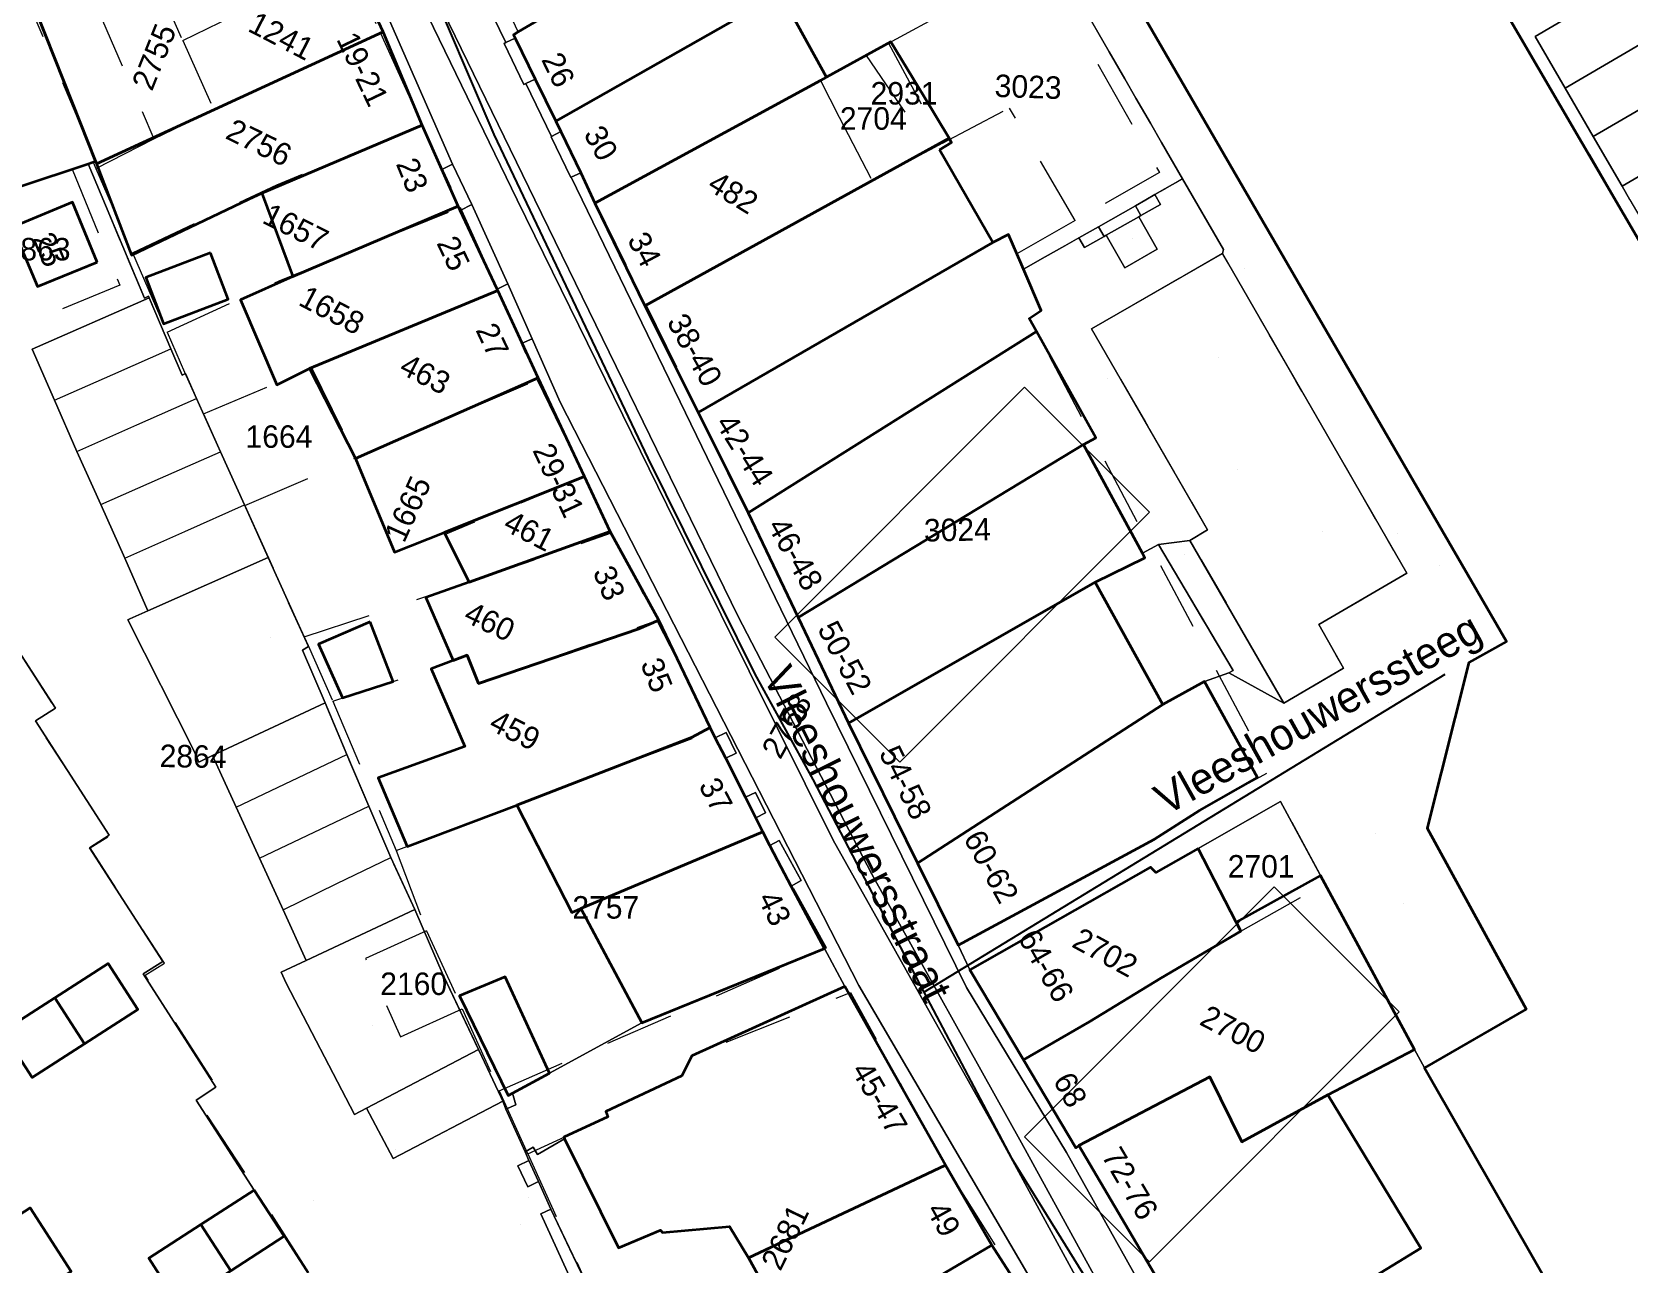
# Model space of a CAD drawing. Header units: metres. Extents: x 0 to 105485, y 0 to 425721.
# Drawn here: x 105112.8 to 105176.7, y 425357.4 to 425406.7 of the extents above; entities that cross this region are included whole.
import ezdxf
from ezdxf.enums import TextEntityAlignment as Align

# ---------------------------------------------------------------- set-up
doc = ezdxf.new("R2010")
doc.units = ezdxf.units.M
doc.header["$MEASUREMENT"] = 0
doc.linetypes.add('IE-TERREINAFSCHEIDING_KUNSTMATIG-SO', pattern=[11, 4, -1, 4, -2])
doc.linetypes.add('KG-PERCEEL-SO', pattern=[19, 5.5, -4, 5.5, -4])
for name, color, linetype, lineweight in [('B-XX-GR-BEPLANTING_CULTUUR_BODEMBEDEKKER-G', 90, 'Continuous', 18), ('B-XX-GR-BOOM-G', 90, 'Continuous', 13), ('B-XX-GR-STRUIK-G', 90, 'Continuous', 13), ('B-XX-IE-MEUBILAIR-G', 7, 'Continuous', 18), ('B-XX-IE-MEUBILAIR_WEGMEUBILAIR_AFVALBAK-G', 7, 'Continuous', 18), ('B-XX-IE-TERREINAFSCHEIDING_KUNSTMATIG_MUUR-G', 90, 'IE-TERREINAFSCHEIDING_KUNSTMATIG-SO', 18), ('B-XX-KG-GRENS_PERCEEL-G', 150, 'KG-PERCEEL-SO', 18), ('B-XX-KG-GRENS_PERCEEL-T', 150, 'KG-PERCEEL-SO', 18), ('B-XX-OG-BEBOUWING-G', 7, 'Continuous', 35), ('B-XX-OG-BEBOUWING_HUISNUMMER-T', 7, 'Continuous', 18), ('B-XX-OG-BEBOUWING_STRAATNAAM-T', 7, 'Continuous', 18), ('B-XX-OG-GRENS-G', 7, 'Continuous', 18), ('B-XX-OG-TERREIN_ERF-G', 7, 'Continuous', 18), ('B-XX-VH-ONVERHARD_ZAND-G', 210, 'Continuous', 18), ('B-XX-VH-OPENVERHARDING-G', 90, 'Continuous', 18), ('B-XX-VW-MARKERING-G', 7, 'Continuous', 18)]:
    doc.layers.add(name, color=color, linetype=linetype, lineweight=lineweight)
doc.layers.add('GIS-WEGVAKKEN', color=2, linetype='Continuous')

msp = doc.modelspace()

# ---------------------------------------------------------------- linework, layer by layer
at = {"layer": 'B-XX-GR-BEPLANTING_CULTUUR_BODEMBEDEKKER-G', "ltscale": 0.5}
for points in [[(105160.43, 425397.853), (105155.186, 425394.839), (105159.83, 425386.796), (105159.123, 425386.362), (105162.882, 425379.861), (105165.268, 425381.26), (105164.287, 425383.001), (105167.807, 425385.061)], [(105122.214, 425385.687), (105117.389, 425383.55), (105116.675, 425383.234), (105116.591, 425383.197), (105119.242, 425377.934), (105119.441, 425377.5), (105119.986, 425377.755), (105124.489, 425379.866), (105123.591, 425381.982), (105123.825, 425382.117)], [(105128.088, 425371.6), (105123.737, 425369.554), (105122.733, 425369.082), (105122.926, 425368.648), (105125.663, 425363.395), (105126.151, 425363.651), (105130.63, 425365.997), (105129.215, 425368.971)]]:
    msp.add_lwpolyline(points, close=True, dxfattribs=at)
at = {"layer": 'B-XX-GR-BOOM-G', "color": 0, "true_color": 0x604a38}
for points in [[(105156.831, 425398.439, 3.044188093327208), (105156.831, 425398.439, 5.844188093327208)], [(105160.254, 425393.672, 0), (105160.254, 425393.672, 2.8)], [(105161.038, 425389.216, 0), (105161.038, 425389.216, 2.8)], [(105164.436, 425386.733, 0), (105164.436, 425386.733, 2.8)], [(105122.304, 425382.479, 4.434885337846025), (105122.304, 425382.479, 7.234885337846025)], [(105167.066, 425379.873, 3.044570549500031), (105167.066, 425379.873, 5.84457054950003)], [(105126.401, 425366.938, 4.035599946975708), (105126.401, 425366.938, 6.835599946975708)]]:
    msp.add_polyline3d(points, dxfattribs=at)
at = {"layer": 'B-XX-GR-STRUIK-G', "ltscale": 0.5}
for points in [[(105132.102, 425406.475), (105131.729, 425406.295), (105131.655, 425406.259), (105132.446, 425404.62), (105132.525, 425404.656), (105132.905, 425404.83)], [(105133.927, 425402.738), (105133.556, 425402.532), (105133.546, 425402.527), (105134.328, 425400.897), (105134.346, 425400.905), (105134.734, 425401.085)], [(105129.597, 425401.434), (105129.167, 425401.22), (105129.824, 425399.742), (105129.905, 425399.57), (105130.369, 425399.811)], [(105157.722, 425400.21), (105157.352, 425400), (105156.94, 425399.766), (105157.162, 425399.374), (105157.944, 425399.819)], [(105155.684, 425398.535), (105155.461, 425398.926), (105154.679, 425398.482), (105154.901, 425398.091)], [(105131.809, 425396.643), (105131.387, 425396.425), (105131.41, 425396.376), (105132.384, 425394.261), (105132.788, 425394.444)], [(105140.116, 425378.473), (105140.532, 425377.652), (105140.953, 425377.857), (105140.557, 425378.677)], [(105141.322, 425376.091), (105141.738, 425375.27), (105142.123, 425375.465), (105141.728, 425376.282)], [(105142.304, 425374.153), (105142.623, 425373.545), (105143.152, 425372.535), (105143.55, 425372.753), (105142.674, 425374.354)], [(105132.655, 425361.55), (105132.213, 425361.334), (105132.61, 425360.503), (105133.032, 425360.712)], [(105133.533, 425359.597), (105133.124, 425359.413), (105136.549, 425351.951), (105136.943, 425352.192), (105136.37, 425353.482), (105135.3, 425355.893)]]:
    msp.add_lwpolyline(points, close=True, dxfattribs=at)
at = {"layer": 'B-XX-IE-MEUBILAIR-G', "color": 0, "true_color": 0x604a38}
for points in [[(105133.713, 425397.019, 2.678129149553291), (105133.713, 425397.019, 4.178129149553291)], [(105161.291, 425397.273, 3.027425472381646), (105161.291, 425397.273, 4.527425472381646)], [(105155.801, 425392.857, 3.039183952690375), (105155.801, 425392.857, 4.539183952690374)], [(105167.419, 425386.666, 2.979466676712036), (105167.419, 425386.666, 4.479466676712036)], [(105116.475, 425385.656, 3.325897503304016), (105116.475, 425385.656, 4.825897503304017)], [(105158.906, 425385.815, 3.113800048828125), (105158.906, 425385.815, 4.613800048828125)], [(105169.095, 425385.385, 3.059849977493286), (105169.095, 425385.385, 4.559849977493286)], [(105139.457, 425385.13, 2.872905903091058), (105139.457, 425385.13, 4.372905903091058)], [(105167.175, 425379.933, 3.045212506973276), (105167.175, 425379.933, 4.545212506973276)], [(105144.306, 425376.101, 3.121221862203559), (105144.306, 425376.101, 4.621221862203559)], [(105147.059, 425375.27, 3.160333614455671), (105147.059, 425375.27, 4.660333614455671)], [(105166.544, 425374.65, 3.118078849315631), (105166.544, 425374.65, 4.618078849315632)], [(105121.837, 425373.708, 3.336513696165776), (105121.837, 425373.708, 4.836513696165776)], [(105145.614, 425373.144, 3.145142551618308), (105145.614, 425373.144, 4.645142551618308)], [(105167.661, 425371.818, 3.08896681320553), (105167.661, 425371.818, 4.588966813205531)], [(105151.421, 425362.645, 3.257750034332275), (105151.421, 425362.645, 4.757750034332275)], [(105127.297, 425361.982, 3.340921323474588), (105127.297, 425361.982, 4.840921323474587)], [(105124.026, 425359.934, 3.415581750848363), (105124.026, 425359.934, 4.915581750848363)], [(105132.619, 425360.053, 3.487602797991171), (105132.619, 425360.053, 4.987602797991171)], [(105132.3, 425358.969, 3.464613103925862), (105132.3, 425358.969, 6.464613103925862)]]:
    msp.add_polyline3d(points, dxfattribs=at)
at = {"layer": 'B-XX-IE-MEUBILAIR_WEGMEUBILAIR_AFVALBAK-G', "color": 0, "true_color": 0x604a38}
msp.add_polyline3d([(105155.977, 425359.451, 3.360212542213895), (105155.977, 425359.451, 4.860212542213896)], dxfattribs=at)
at = {"layer": 'B-XX-IE-TERREINAFSCHEIDING_KUNSTMATIG_MUUR-G', "ltscale": 0.5, "flags": 128}
for points in [[(105156.961, 425404.069), (105157.537, 425403.073)], [(105157.537, 425403.073), (105157.987, 425402.294)], [(105157.987, 425402.294), (105158.828, 425400.838), (105157.722, 425400.21)], [(105117.449, 425396.082), (105117.421, 425396.148), (105117.254, 425396.071), (105115.006, 425401.449)], [(105157.352, 425400), (105156.94, 425399.766)], [(105156.94, 425399.766), (105155.461, 425398.926)], [(105155.461, 425398.926), (105154.679, 425398.482)], [(105154.114, 425398.162), (105153.33, 425397.717)], [(105154.679, 425398.482), (105154.114, 425398.162)], [(105153.33, 425397.717), (105152.455, 425397.22)], [(105155.186, 425394.839), (105159.83, 425386.796), (105159.123, 425386.362), (105162.882, 425379.861), (105165.268, 425381.26), (105164.287, 425383.001), (105167.807, 425385.061), (105160.43, 425397.853), (105155.186, 425394.839)], [(105118.32, 425394.035), (105117.449, 425396.082)], [(105119.343, 425392.051), (105118.895, 425393.044), (105118.765, 425392.99), (105118.32, 425394.035)], [(105120.308, 425389.912), (105119.343, 425392.051)], [(105121.266, 425387.789), (105120.308, 425389.912)], [(105122.214, 425385.687), (105121.266, 425387.789)], [(105160.679, 425381.063), (105160.852, 425381.163), (105157.866, 425386.203), (105157.224, 425385.854)], [(105124.489, 425379.866), (105123.591, 425381.982), (105123.825, 425382.117), (105122.214, 425385.687)], [(105125.363, 425377.807), (105124.489, 425379.866)], [(105126.242, 425375.736), (105125.363, 425377.807)], [(105127.128, 425373.678), (105126.242, 425375.736)], [(105128.088, 425371.6), (105127.128, 425373.678)], [(105128.088, 425371.6), (105129.215, 425368.971), (105130.63, 425365.997)], [(105130.63, 425365.997), (105130.766, 425365.712)], [(105130.766, 425365.712), (105131.545, 425364.074)], [(105132, 425364.241), (105132.129, 425363.778), (105131.734, 425363.608)], [(105131.605, 425363.925), (105131.545, 425364.074)], [(105131.734, 425363.608), (105131.605, 425363.925)], [(105132.497, 425361.901), (105132.821, 425362.084), (105132.993, 425361.795)], [(105132.655, 425361.55), (105132.497, 425361.901)], [(105133.032, 425360.712), (105132.655, 425361.55)], [(105133.533, 425359.597), (105133.032, 425360.712)], [(105136.37, 425353.482), (105135.3, 425355.893), (105133.533, 425359.597)]]:
    msp.add_lwpolyline(points, dxfattribs=at)
at = {"layer": 'B-XX-IE-TERREINAFSCHEIDING_KUNSTMATIG_MUUR-G', "color": 0, "ltscale": 0.5, "true_color": 0x8c7868}
for points in [[(105156.961, 425404.069, 2.955919176666777), (105157.537, 425403.073, 3.003899931907654)], [(105157.537, 425403.073, 3.003899931907654), (105157.987, 425402.294, 2.987129100057106)], [(105157.987, 425402.294, 2.987129100057106), (105158.828, 425400.838, 3.017735681093092), (105157.722, 425400.21, 2.986201950182807)], [(105117.449, 425396.082, 3.377799987792969), (105117.421, 425396.148, 3.377799987792969), (105117.254, 425396.071, 3.377799987792969), (105116.13, 425398.76, 3.340369943571936), (105115.006, 425401.449, 3.491899967193604)], [(105157.352, 425400, 2.998412260532382), (105156.94, 425399.766, 2.983200073242188)], [(105156.94, 425399.766, 2.983200073242188), (105155.461, 425398.926, 3.028091289728096)], [(105155.461, 425398.926, 3.028091289728096), (105154.679, 425398.482, 2.990771748859832)], [(105154.114, 425398.162, 3.040428582789249), (105153.33, 425397.717, 3.061207706035602)], [(105154.679, 425398.482, 2.990771748859832), (105154.114, 425398.162, 3.040428582789249)], [(105153.33, 425397.717, 3.061207706035602), (105152.455, 425397.22, 2.997919329913492)], [(105155.186, 425394.839, 3.063213681122511), (105156.347, 425392.82825, 3.046006031298734), (105157.508, 425390.8175, 3.098318105418645), (105158.669, 425388.80675, 3.038010018524069), (105159.83, 425386.796, 2.98514968028967), (105159.123, 425386.362, 3.098000049591064), (105160.376, 425384.195, 3.127000093460083), (105161.629, 425382.028, 3.160199999809265), (105162.882, 425379.861, 3.18505934639103), (105165.268, 425381.26, 3.044294368299024), (105164.287, 425383.001, 0), (105166.047, 425384.031, 0), (105167.807, 425385.061, 2.991823220067669), (105166.3316, 425387.6194, 3.019450068473816), (105164.8562, 425390.1778, 3.0380666833025), (105163.3808, 425392.7362, 3.034850001335144), (105161.9054, 425395.2946, 3.022757801105874), (105160.43, 425397.853, 3.006348925248699), (105158.682, 425396.8483333333, 3.031560517242015), (105156.934, 425395.8436666667, 3.042038036099713), (105155.186, 425394.839, 3.063213681122511)], [(105118.32, 425394.035, 2.670287684774184), (105117.449, 425396.082, 3.377799987792969)], [(105119.343, 425392.051, 2.902766704559326), (105118.895, 425393.044, 3.041597744407727), (105118.765, 425392.99, 3.024973068314772), (105118.32, 425394.035, 2.670287684774184)], [(105120.308, 425389.912, 3.095164818178184), (105119.343, 425392.051, 2.902766704559326)], [(105121.266, 425387.789, 3.093699932098389), (105120.308, 425389.912, 3.095164818178184)], [(105122.214, 425385.687, 3.098155055291356), (105121.266, 425387.789, 3.093699932098389)], [(105160.679, 425381.063, 3.197081968613182), (105160.852, 425381.163, 3.192034992931381), (105159.359, 425383.683, 3.145999908447266), (105157.866, 425386.203, 3.031088072526358), (105157.224, 425385.854, 3.11710000038147)], [(105124.489, 425379.866, 3.804680132636577), (105123.591, 425381.982, 4.262249946594238), (105123.825, 425382.117, 4.483550071716309), (105123.0195, 425383.902, 3.662199974060059), (105122.214, 425385.687, 3.098155055291356)], [(105125.363, 425377.807, 3.209861978208651), (105124.489, 425379.866, 3.804680132636577)], [(105126.242, 425375.736, 3.205850005149841), (105125.363, 425377.807, 3.209861978208651)], [(105127.128, 425373.678, 3.401099920272827), (105126.242, 425375.736, 3.205850005149841)], [(105128.088, 425371.6, 3.555696492960103), (105127.128, 425373.678, 3.401099920272827)], [(105128.088, 425371.6, 3.555696492960103), (105129.215, 425368.971, 3.974915696402993), (105129.9225, 425367.484, 3.987399608754914), (105130.63, 425365.997, 3.590799927711487)], [(105130.63, 425365.997, 3.590799927711487), (105130.766, 425365.712, 3.590799927711487)], [(105130.766, 425365.712, 3.590799927711487), (105131.545, 425364.074, 3.54548310367468)], [(105132, 425364.241, 3.583769758065159), (105132.129, 425363.778, 3.583768604885066), (105131.734, 425363.608, 3.518049955368042)], [(105131.605, 425363.925, 3.518049955368042), (105131.545, 425364.074, 3.54548310367468)], [(105131.734, 425363.608, 3.518049955368042), (105131.605, 425363.925, 3.518049955368042)], [(105132.497, 425361.901, 3.538418290152762), (105132.821, 425362.084, 3.541365410528172), (105132.993, 425361.795, 3.518943849310124)], [(105132.655, 425361.55, 3.506189447283157), (105132.497, 425361.901, 3.538418290152762)], [(105133.032, 425360.712, 3.518033266067505), (105132.655, 425361.55, 3.506189447283157)], [(105133.533, 425359.597, 3.545199990272522), (105133.032, 425360.712, 3.518033266067505)], [(105136.37, 425353.482, 3.482036063156183), (105135.3, 425355.893, 3.561185815898577), (105134.4165, 425357.745, 3.682850003242493), (105133.533, 425359.597, 3.545199990272522)]]:
    msp.add_polyline3d(points, dxfattribs=at)
at = {"layer": 'B-XX-KG-GRENS_PERCEEL-G', "ltscale": 0.5, "flags": 128}
for points in [[(105168.512, 425365.256), (105172.582, 425367.608), (105168.626, 425374.849), (105170.285, 425381.486), (105171.795, 425382.328), (105152.733, 425415.188), (105152.935, 425415.837), (105163.08, 425421.44), (105163.795, 425421.225), (105184.622, 425385.504)], [(105134.119, 425341.09), (105128.716, 425349.448), (105121.735, 425360.367), (105119.38, 425363.974), (105120.171, 425364.476), (105117.281, 425368.964), (105118.058, 425369.445), (105115.078, 425374.059), (105115.871, 425374.557), (105112.855, 425379.186), (105113.654, 425379.711), (105110.716, 425384.251), (105111.502, 425384.78), (105108.519, 425389.292), (105109.291, 425389.819), (105106.36, 425394.44), (105107.117, 425394.923), (105105.219, 425397.886), (105105.998, 425398.34), (105102.411, 425404.678), (105099.732, 425409.297), (105098.643, 425410.964), (105092.778, 425420.047)], [(105126.59, 425417.858), (105129.585, 425411.823), (105129.762, 425411.943), (105132.218, 425406.723), (105132.04, 425406.602), (105135.324, 425399.878)], [(105118.788, 425406.384), (105125.359, 425409.557)], [(105125.359, 425409.557), (105126.707, 425406.673)], [(105147.054, 425406.267), (105153.087, 425409.553)], [(105153.087, 425409.553), (105157.908, 425401.09), (105154.532, 425399.171)], [(105112.114, 425409.07), (105115.307, 425401.55)], [(105117.607, 425409.014), (105118.788, 425406.384)], [(105115.264, 425407.892), (105117.635, 425402.445)], [(105118.788, 425406.384), (105120.033, 425403.6)], [(105120.033, 425403.6), (105126.707, 425406.673)], [(105126.707, 425406.673), (105128.38, 425402.99)], [(105144.322, 425404.779), (105146.162, 425405.781)], [(105146.162, 425405.781), (105147.054, 425406.267)], [(105146.162, 425405.781), (105148.721, 425402.001)], [(105147.054, 425406.267), (105149.216, 425402.263)], [(105135.324, 425399.878), (105144.322, 425404.779)], [(105144.322, 425404.779), (105145.078, 425403.312)], [(105117.635, 425402.445), (105120.033, 425403.6)], [(105145.078, 425403.312), (105146.389, 425400.769)], [(105149.216, 425402.263), (105151.892, 425403.677)], [(105154.532, 425399.171), (105151.892, 425403.677)], [(105116.779, 425397.884), (105122.554, 425400.599), (105128.38, 425402.99)], [(105128.38, 425402.99), (105129.893, 425399.703)], [(105115.311, 425401.255), (105117.635, 425402.445)], [(105148.721, 425402.001), (105146.389, 425400.769)], [(105149.216, 425402.263), (105148.721, 425402.001)], [(105109.633, 425399.635), (105114.36, 425401.23)], [(105114.36, 425401.23), (105116.272, 425396.583), (105111.665, 425394.691), (105109.633, 425399.635)], [(105114.36, 425401.23), (105115.198, 425401.513)], [(105115.198, 425401.513), (105115.307, 425401.55)], [(105115.198, 425401.513), (105115.311, 425401.255)], [(105115.311, 425401.255), (105116.779, 425397.884)], [(105146.389, 425400.769), (105137.344, 425395.779)], [(105118.167, 425394.701), (105122.656, 425396.761), (105129.893, 425399.703)], [(105129.893, 425399.703), (105131.406, 425396.385)], [(105135.324, 425399.878), (105137.344, 425395.779)], [(105154.532, 425399.171), (105152.188, 425397.839)], [(105116.779, 425397.884), (105118.167, 425394.701)], [(105152.188, 425397.839), (105153.17, 425395.567), (105152.684, 425395.246), (105162.326, 425377.123), (105159.502, 425375.563)], [(105123.965, 425393.262), (105131.406, 425396.385)], [(105131.406, 425396.385), (105132.981, 425392.799)], [(105137.344, 425395.779), (105141.36, 425387.633), (105145.539, 425378.873), (105149.838, 425370.171)], [(105118.167, 425394.701), (105118.864, 425393.101), (105119.616, 425391.437)], [(105119.616, 425391.437), (105123.965, 425393.262)], [(105123.965, 425393.262), (105125.719, 425389.678)], [(105125.719, 425389.678), (105132.981, 425392.799)], [(105132.981, 425392.799), (105134.868, 425388.92)], [(105119.616, 425391.437), (105121.274, 425387.767)], [(105121.274, 425387.767), (105125.719, 425389.678)], [(105134.868, 425388.92), (105129.294, 425386.609), (105130.259, 425384.696)], [(105134.868, 425388.92), (105135.747, 425387.114), (105135.963, 425386.67)], [(105121.274, 425387.767), (105123.651, 425382.505)], [(105130.259, 425384.696), (105135.963, 425386.67)], [(105135.963, 425386.67), (105137.576, 425383.538), (105137.769, 425383.164)], [(105123.651, 425382.505), (105130.259, 425384.696)], [(105128.74, 425381.226), (105130.174, 425381.779), (105130.64, 425380.643), (105137.769, 425383.164)], [(105137.769, 425383.164), (105138.831, 425381.106), (105139.996, 425378.756)], [(105123.651, 425382.505), (105123.807, 425382.159), (105124.797, 425379.94)], [(105124.797, 425379.94), (105128.74, 425381.226)], [(105124.797, 425379.94), (105124.911, 425379.684), (105127.34, 425373.952)], [(105131.462, 425364.341), (105144.567, 425370.069), (105142.048, 425374.617), (105139.996, 425378.756)], [(105132.174, 425375.777), (105139.996, 425378.756)], [(105127.34, 425373.952), (105132.174, 425375.777)], [(105159.444, 425374.04), (105162.75, 425375.921), (105164.526, 425372.63)], [(105157.705, 425374.418), (105159.502, 425375.563)], [(105149.838, 425370.171), (105157.705, 425374.418)], [(105127.34, 425373.952), (105128.557, 425370.748)], [(105150.305, 425369.185), (105157.546, 425373.288), (105157.753, 425373.078), (105159.444, 425374.04)], [(105159.444, 425374.04), (105161.156, 425370.725)], [(105161.156, 425370.725), (105164.526, 425372.63)], [(105164.526, 425372.63), (105168.109, 425365.989)], [(105128.557, 425370.748), (105126.106, 425369.639), (105127.507, 425366.5)], [(105128.557, 425370.748), (105129.976, 425367.62)], [(105152.459, 425365.577), (105161.156, 425370.725)], [(105149.838, 425370.171), (105150.305, 425369.185)], [(105150.305, 425369.185), (105152.459, 425365.577)], [(105132.609, 425361.814), (105135.814, 425363.3), (105135.726, 425363.509), (105138.776, 425364.941), (105139.17, 425365.741), (105145.534, 425368.274), (105149.371, 425361.244), (105153.694, 425354.392)], [(105127.507, 425366.5), (105129.976, 425367.62)], [(105129.976, 425367.62), (105131.462, 425364.341)], [(105152.459, 425365.577), (105154.558, 425362.061), (105154.678, 425362.149)], [(105168.109, 425365.989), (105164.64, 425364.174), (105161.199, 425362.299), (105159.913, 425364.901), (105154.678, 425362.149)], [(105168.109, 425365.989), (105168.512, 425365.256)], [(105168.512, 425365.256), (105174.705, 425354.438)], [(105131.462, 425364.341), (105132.609, 425361.814)], [(105132.609, 425361.814), (105135.213, 425356.071)], [(105154.678, 425362.149), (105160.543, 425352.183), (105160.274, 425352.067), (105163.087, 425346.951), (105164.049, 425345.168)]]:
    msp.add_lwpolyline(points, dxfattribs=at)
at = {"layer": 'B-XX-OG-BEBOUWING-G', "ltscale": 0.5}
msp.add_lwpolyline([(105200.177, 425353.169), (105195.89, 425359.787), (105194.924, 425361.611), (105190.206, 425370.079), (105190.052, 425370.355), (105183.027, 425366.272), (105181.766, 425368.397), (105187.209, 425371.177), (105186.007, 425373.302), (105190.155, 425375.483), (105190.404, 425375.614), (105184.622, 425385.504), (105184.143, 425386.324), (105163.745, 425421.245), (105163.36, 425421.402), (105163.095, 425421.51), (105153.035, 425415.689), (105152.733, 425415.188), (105171.795, 425382.328), (105170.285, 425381.486), (105168.626, 425374.849), (105172.582, 425367.608), (105168.512, 425365.256), (105174.705, 425354.438)], dxfattribs=at)
for points in [[(105115.296, 425401.546), (105114.375, 425403.864), (105112.931, 425407.496), (105109.901, 425414.57), (105104.188, 425412.161), (105109.481, 425399.609), (105115.006, 425401.449)], [(105115.296, 425401.546), (105115.336, 425401.445), (105126.81, 425406.72), (105124.15, 425412.43), (105114.117, 425408.017), (105112.931, 425407.496), (105114.375, 425403.864)], [(105144.077, 425409.029), (105141.829, 425412.165), (105142.127, 425412.328), (105142.044, 425412.479), (105132.218, 425406.723), (105132.04, 425406.602), (105132.102, 425406.475), (105132.905, 425404.83), (105133.728, 425403.146), (105142.723, 425408.259)], [(105142.723, 425408.259), (105133.728, 425403.146), (105133.927, 425402.738), (105134.734, 425401.085), (105135.297, 425399.863), (105144.322, 425404.779), (105144.568, 425404.913)], [(105128.38, 425402.99), (105126.81, 425406.72), (105115.336, 425401.445), (105116.745, 425397.789), (105121.44, 425400.03), (105121.955, 425400.265)], [(105144.568, 425404.913), (105144.322, 425404.779), (105135.297, 425399.863), (105137.3, 425395.755), (105149.474, 425402.473), (105148.464, 425404.145), (105147.15, 425406.32)], [(105129.167, 425401.22), (105128.38, 425402.99), (105121.955, 425400.265), (105123.2, 425396.929), (105129.824, 425399.742)], [(105149.089, 425402.007), (105149.577, 425402.302), (105149.474, 425402.473), (105137.3, 425395.755), (105139.431, 425391.492), (105151.232, 425398.292)], [(105115.36, 425397.5), (105114.382, 425399.909), (105111.98, 425398.91), (105112.97, 425396.53)], [(105131.387, 425396.425), (105129.905, 425399.57), (105129.824, 425399.742), (105123.2, 425396.929), (105121.109, 425395.997), (105122.561, 425392.6), (105123.86, 425393.25), (105131.41, 425396.376)], [(105152.974, 425394.727), (105152.684, 425395.246), (105153.17, 425395.567), (105152.455, 425397.22), (105152.372, 425397.412), (105151.851, 425398.618), (105151.232, 425398.292), (105139.431, 425391.492), (105140.301, 425389.749), (105140.631, 425389.087), (105141.435, 425387.476)], [(105119.907, 425397.88), (105117.313, 425396.897), (105118.015, 425395.043), (105120.61, 425396.026)], [(105132.384, 425394.261), (105131.41, 425396.376), (105123.86, 425393.25), (105125.71, 425389.65), (105133.02, 425392.88)], [(105154.859, 425390.202), (105155.351, 425390.47), (105152.974, 425394.727), (105141.435, 425387.476), (105143.435, 425383.283)], [(105133.02, 425392.88), (105125.71, 425389.65), (105127.276, 425385.895), (105129.253, 425386.683), (105134.879, 425388.925)], [(105155.332, 425384.698), (105157.32, 425385.678), (105157.224, 425385.854), (105154.859, 425390.202), (105143.435, 425383.283), (105145.453, 425379.053)], [(105130.259, 425384.696), (105135.91, 425386.73), (105134.879, 425388.925), (105129.253, 425386.683)], [(105137.86, 425383.18), (105135.91, 425386.73), (105130.259, 425384.696), (105128.52, 425384.085), (105129.614, 425381.563), (105130.174, 425381.779), (105130.64, 425380.643), (105137.06, 425382.83)], [(105158.034, 425379.805), (105155.332, 425384.698), (105145.453, 425379.053), (105148.214, 425373.457)], [(105126.292, 425383.117), (105124.232, 425382.223), (105125.187, 425380.067), (105127.218, 425380.729)], [(105137.86, 425383.18), (105137.06, 425382.83), (105130.64, 425380.643), (105130.174, 425381.779), (105129.614, 425381.563), (105128.74, 425381.226), (105130.081, 425378.118), (105126.617, 425376.869), (105127.783, 425374.119), (105132.174, 425375.777), (105139.16, 425378.48), (105139.91, 425378.88)], [(105148.214, 425373.457), (105149.838, 425370.171), (105157.705, 425374.418), (105159.502, 425375.563), (105161.831, 425376.885), (105159.711, 425380.718), (105158.034, 425379.805)], [(105140.116, 425378.473), (105139.91, 425378.88), (105139.16, 425378.48), (105132.174, 425375.777), (105134.368, 425371.483), (105134.737, 425371.639), (105142.021, 425374.712), (105141.738, 425375.27), (105141.322, 425376.091), (105140.532, 425377.652)], [(105144.489, 425370.036), (105143.152, 425372.535), (105142.623, 425373.545), (105142.304, 425374.153), (105142.021, 425374.712), (105134.737, 425371.639), (105137.178, 425367.059)], [(105159.452, 425374.044), (105157.753, 425373.078), (105157.546, 425373.288), (105150.305, 425369.185), (105152.459, 425365.577), (105155.11, 425367.117), (105157.953, 425368.848), (105161.156, 425370.725), (105160.969, 425371.09)], [(105154.678, 425362.149), (105159.913, 425364.901), (105161.199, 425362.299), (105164.64, 425364.174), (105168.109, 425365.989), (105164.346, 425372.962), (105160.969, 425371.09), (105161.156, 425370.725), (105157.953, 425368.848), (105155.11, 425367.117), (105152.459, 425365.577), (105154.558, 425362.061)], [(105113.674, 425368.067), (105114.86, 425366.226), (105116.987, 425367.599), (105115.799, 425369.439)], [(105132, 425364.241), (105133.474, 425365.043), (105131.696, 425368.904), (105129.873, 425368.146), (105131.828, 425364.148)], [(105113.674, 425368.067), (105111.573, 425366.71), (105112.76, 425364.87), (105114.86, 425366.226)], [(105149.34, 425361.37), (105145.3, 425368.52), (105139.17, 425365.741), (105138.776, 425364.941), (105135.726, 425363.509), (105135.814, 425363.3), (105134.05, 425362.482), (105134.081, 425362.419), (105136.243, 425358.057), (105137.917, 425358.756), (105138.005, 425358.666), (105140.687, 425358.91), (105141.448, 425357.66), (105148.113, 425360.793)], [(105164.64, 425364.174), (105161.199, 425362.299), (105159.913, 425364.901), (105154.678, 425362.149), (105160.543, 425352.183), (105165.871, 425355.351), (105165.373, 425356.219), (105168.366, 425358.038)], [(105151.194, 425358.164), (105149.34, 425361.37), (105148.113, 425360.793), (105141.448, 425357.66), (105143.617, 425353.702), (105144.547, 425354.25), (105146.97, 425355.676)], [(105121.657, 425360.366), (105119.521, 425358.987), (105120.712, 425357.137), (105122.85, 425358.518)], [(105115.103, 425354.792), (105113.818, 425356.784), (105114.322, 425357.109), (105112.677, 425359.658), (105102.035, 425352.79), (105102.113, 425352.669), (105102.499, 425352.073), (105104.48, 425349.01), (105103.14, 425348.148), (105103.629, 425347.389), (105104.967, 425348.252)], [(105119.521, 425358.987), (105117.429, 425357.636), (105118.621, 425355.787), (105120.712, 425357.137)], [(105148.633, 425351.918), (105153.626, 425354.358), (105151.194, 425358.164), (105146.97, 425355.676), (105144.547, 425354.25), (105146.43, 425350.888), (105146.912, 425351.077)]]:
    msp.add_lwpolyline(points, close=True, dxfattribs=at)
at = {"layer": 'B-XX-OG-GRENS-G'}
for points in [[(105152.5, 425392.5, 3.167476177215576), (105157.5, 425387.5, 3.057291984558105), (105147.5, 425377.5, 3.184704542160034), (105142.5, 425382.5, 3.038005590438843)], [(105162.5, 425372.5, 3.604891538619995), (105167.5, 425367.5, 3.153577327728271), (105157.5, 425357.5, 3.452865839004517), (105152.5, 425362.5, 3.292904376983643)]]:
    msp.add_polyline3d(points, close=True, dxfattribs=at)
at = {"layer": 'B-XX-OG-TERREIN_ERF-G', "ltscale": 0.5}
for points in [[(105142.723, 425408.259), (105144.568, 425404.913), (105147.15, 425406.32), (105148.464, 425404.145), (105149.474, 425402.473), (105149.577, 425402.302), (105149.089, 425402.007), (105151.232, 425398.292), (105151.851, 425398.618), (105152.372, 425397.412), (105152.455, 425397.22), (105153.33, 425397.717), (105154.114, 425398.162), (105154.679, 425398.482), (105155.461, 425398.926), (105156.94, 425399.766), (105157.352, 425400), (105157.722, 425400.21), (105158.828, 425400.838), (105157.987, 425402.294), (105157.537, 425403.073), (105156.961, 425404.069), (105156.511, 425404.848), (105155.886, 425405.931), (105155.436, 425406.71), (105154.835, 425407.749)], [(105118.621, 425355.787), (105117.429, 425357.636), (105119.521, 425358.987), (105121.657, 425360.366), (105119.33, 425363.97), (105120.12, 425364.48), (105117.2, 425369.02), (105117.99, 425369.52), (105115.06, 425374.06), (105115.85, 425374.57), (105112.9, 425379.15), (105113.69, 425379.66), (105110.72, 425384.25)], [(105143.617, 425353.702), (105141.448, 425357.66), (105140.687, 425358.91), (105138.005, 425358.666), (105137.917, 425358.756), (105136.243, 425358.057), (105134.081, 425362.419), (105132.993, 425361.795), (105132.821, 425362.084), (105132.497, 425361.901), (105132.655, 425361.55), (105133.032, 425360.712), (105133.533, 425359.597), (105135.3, 425355.893)], [(105112.677, 425359.658), (105114.322, 425357.109)], [(105127.515, 425351.293), (105122.85, 425358.518), (105120.712, 425357.137)]]:
    msp.add_lwpolyline(points, dxfattribs=at)
for points in [[(105129.614, 425381.563), (105128.52, 425384.085), (105130.259, 425384.696), (105129.253, 425386.683), (105127.276, 425385.895), (105125.71, 425389.65), (105123.86, 425393.25), (105122.561, 425392.6), (105121.109, 425395.997), (105123.2, 425396.929), (105121.955, 425400.265), (105121.44, 425400.03), (105116.745, 425397.789), (105115.336, 425401.445), (105115.296, 425401.546), (105115.006, 425401.449), (105117.254, 425396.071), (105117.421, 425396.148), (105117.449, 425396.082), (105118.32, 425394.035), (105118.765, 425392.99), (105118.895, 425393.044), (105119.343, 425392.051), (105120.308, 425389.912), (105121.266, 425387.789), (105122.214, 425385.687), (105123.825, 425382.117), (105123.591, 425381.982), (105124.489, 425379.866), (105125.363, 425377.807), (105126.242, 425375.736), (105127.128, 425373.678), (105128.088, 425371.6), (105129.215, 425368.971), (105130.63, 425365.997), (105130.766, 425365.712), (105131.545, 425364.074), (105131.605, 425363.925), (105131.734, 425363.608), (105132.129, 425363.778), (105132, 425364.241), (105131.828, 425364.148), (105129.873, 425368.146), (105131.696, 425368.904), (105133.474, 425365.043), (105137.178, 425367.059), (105134.737, 425371.639), (105134.368, 425371.483), (105132.174, 425375.777), (105127.783, 425374.119), (105126.617, 425376.869), (105130.081, 425378.118), (105128.74, 425381.226)], [(105118.015, 425395.043), (105117.313, 425396.897), (105119.907, 425397.88), (105120.61, 425396.026)], [(105157.866, 425386.203), (105157.224, 425385.854), (105157.32, 425385.678), (105155.332, 425384.698), (105158.034, 425379.805), (105159.711, 425380.718), (105160.679, 425381.063), (105160.852, 425381.163)], [(105126.292, 425383.117), (105127.218, 425380.729), (105125.187, 425380.067), (105124.232, 425382.223)], [(105162.75, 425375.921), (105159.452, 425374.044), (105160.969, 425371.09), (105164.346, 425372.962)], [(105115.799, 425369.439), (105116.987, 425367.599), (105114.86, 425366.226), (105112.76, 425364.87), (105111.573, 425366.71), (105113.674, 425368.067)], [(105174.705, 425354.438), (105168.512, 425365.256), (105168.109, 425365.989), (105164.64, 425364.174), (105168.366, 425358.038), (105165.373, 425356.219), (105165.871, 425355.351), (105166.35, 425355.644), (105170.338, 425348.851), (105170.444, 425348.911), (105173.091, 425350.404), (105172.915, 425350.674), (105175.787, 425352.285), (105174.432, 425354.328)]]:
    msp.add_lwpolyline(points, close=True, dxfattribs=at)
at = {"layer": 'B-XX-VH-ONVERHARD_ZAND-G', "ltscale": 0.5}
msp.add_lwpolyline([(105157.075, 425399.325), (105155.771, 425398.584), (105156.511, 425397.28), (105157.816, 425398.021)], close=True, dxfattribs=at)
at = {"layer": 'B-XX-VH-OPENVERHARDING-G', "ltscale": 0.5}
for points in [[(105166.451, 425339.948), (105154.173, 425361.877), (105150.168, 425368.477), (105144.562, 425379.859), (105140.229, 425388.786), (105134.346, 425400.905), (105134.328, 425400.897), (105133.546, 425402.527), (105133.556, 425402.532), (105132.525, 425404.656), (105132.446, 425404.62), (105131.655, 425406.259), (105131.729, 425406.295), (105129.007, 425411.903), (105124.648, 425420.622), (105117.159, 425435.745), (105115.939, 425434.817), (105132.887, 425400), (105141.019, 425383.355), (105146.389, 425373.01), (105152.373, 425362.261), (105163.02, 425342.865)], [(105163.745, 425421.245), (105184.143, 425386.324)], [(105154.835, 425407.749), (105155.436, 425406.71), (105155.886, 425405.931), (105156.511, 425404.848), (105156.961, 425404.069), (105157.537, 425403.073), (105157.987, 425402.294), (105158.828, 425400.838), (105160.463, 425398.008), (105160.43, 425397.853), (105167.807, 425385.061), (105164.287, 425383.001), (105165.268, 425381.26), (105162.882, 425379.861), (105160.679, 425381.063), (105159.711, 425380.718), (105161.831, 425376.885), (105159.502, 425375.563), (105157.705, 425374.418), (105149.838, 425370.171), (105150.305, 425369.185), (105157.546, 425373.288), (105157.753, 425373.078), (105159.452, 425374.044), (105162.75, 425375.921), (105164.346, 425372.962), (105168.109, 425365.989), (105168.512, 425365.256), (105172.582, 425367.608), (105168.626, 425374.849), (105170.285, 425381.486), (105171.795, 425382.328), (105152.733, 425415.188)], [(105176.741, 425400), (105176.432, 425400.543), (105175.274, 425402.53), (105174.141, 425404.474), (105172.94, 425406.534), (105176.8, 425408.803)], [(105136.549, 425351.951), (105133.124, 425359.413), (105133.533, 425359.597), (105133.032, 425360.712), (105132.61, 425360.503), (105132.213, 425361.334), (105132.655, 425361.55), (105132.497, 425361.901), (105131.734, 425363.608), (105131.605, 425363.925), (105127.222, 425361.627), (105126.151, 425363.651), (105125.663, 425363.395), (105122.926, 425368.648), (105122.733, 425369.082), (105123.737, 425369.554), (105122.807, 425371.586), (105121.862, 425373.653), (105120.927, 425375.697), (105119.986, 425377.755), (105119.441, 425377.5), (105119.242, 425377.934), (105116.591, 425383.197), (105116.675, 425383.234), (105117.389, 425383.55), (105116.475, 425385.656), (105115.505, 425387.812), (105114.552, 425389.929), (105113.654, 425391.977), (105112.755, 425394.027), (105117.449, 425396.082), (105117.421, 425396.148), (105117.254, 425396.071), (105115.006, 425401.449), (105109.481, 425399.609)], [(105160.543, 425352.183), (105154.678, 425362.149), (105154.558, 425362.061), (105152.459, 425365.577), (105150.305, 425369.185), (105149.838, 425370.171), (105148.214, 425373.457), (105145.453, 425379.053), (105143.435, 425383.283), (105141.435, 425387.476), (105140.631, 425389.087), (105140.301, 425389.749), (105139.431, 425391.492), (105137.3, 425395.755), (105135.297, 425399.863), (105134.734, 425401.085), (105134.346, 425400.905), (105140.229, 425388.786), (105144.562, 425379.859), (105150.168, 425368.477), (105154.173, 425361.877), (105166.451, 425339.948)], [(105157.722, 425348.312), (105145.861, 425368.553), (105133.906, 425391.898), (105132.788, 425394.444), (105132.384, 425394.261), (105133.02, 425392.88), (105134.879, 425388.925), (105135.91, 425386.73), (105137.86, 425383.18), (105139.91, 425378.88), (105140.116, 425378.473), (105140.557, 425378.677), (105140.953, 425377.857), (105140.532, 425377.652), (105141.322, 425376.091), (105141.728, 425376.282), (105142.123, 425375.465), (105141.738, 425375.27), (105142.021, 425374.712), (105142.304, 425374.153), (105142.674, 425374.354), (105143.55, 425372.753), (105143.152, 425372.535), (105144.489, 425370.036), (105145.3, 425368.52), (105149.34, 425361.37), (105151.194, 425358.164), (105153.626, 425354.358)], [(105110.72, 425384.25), (105113.69, 425379.66), (105112.9, 425379.15), (105115.85, 425374.57), (105115.06, 425374.06), (105117.99, 425369.52), (105117.2, 425369.02), (105120.12, 425364.48), (105119.33, 425363.97), (105121.657, 425360.366), (105122.85, 425358.518), (105127.515, 425351.293)]]:
    msp.add_lwpolyline(points, dxfattribs=at)
for points in [[(105131.729, 425406.295), (105132.102, 425406.475), (105132.04, 425406.602), (105132.218, 425406.723), (105129.762, 425411.943), (105129.585, 425411.823), (105126.59, 425417.858), (105124.191, 425422.693), (105121.648, 425427.818), (105117.562, 425436.052), (105117.159, 425435.745), (105124.648, 425420.622), (105129.007, 425411.903)], [(105139.229, 425385.643), (105132.182, 425400), (105115.461, 425434.454), (105114.402, 425433.648), (105116.322, 425429.565), (105122.056, 425417.703), (105126.886, 425407.609), (105129.597, 425401.434), (105130.369, 425399.811), (105131.809, 425396.643), (105132.788, 425394.444), (105133.906, 425391.898), (105145.861, 425368.553), (105157.722, 425348.312), (105168.835, 425328.382), (105171.144, 425324.186), (105171.179, 425324.118), (105172.089, 425324.736), (105151.227, 425362.998), (105144.836, 425374.376)], [(105115.939, 425434.817), (105115.461, 425434.454), (105132.182, 425400), (105139.229, 425385.643), (105144.836, 425374.376), (105151.227, 425362.998), (105172.089, 425324.736), (105172.822, 425325.234), (105163.02, 425342.865), (105152.373, 425362.261), (105146.389, 425373.01), (105141.019, 425383.355), (105132.887, 425400)], [(105122.056, 425417.703), (105116.322, 425429.565), (105114.402, 425433.648), (105114.048, 425433.379), (105119.66, 425421.65), (105121.905, 425417.04), (105124.15, 425412.43), (105126.81, 425406.72), (105128.38, 425402.99), (105129.167, 425401.22), (105129.597, 425401.434), (105126.886, 425407.609)], [(105178, 425406.725), (105176.8, 425408.803), (105172.94, 425406.534), (105174.141, 425404.474)], [(105179.126, 425404.776), (105178, 425406.725), (105174.141, 425404.474), (105175.274, 425402.53)], [(105132.905, 425404.83), (105132.525, 425404.656), (105133.556, 425402.532), (105133.927, 425402.738), (105133.728, 425403.146)], [(105180.276, 425402.785), (105179.126, 425404.776), (105175.274, 425402.53), (105176.432, 425400.543)], [(105182.577, 425398.801), (105180.276, 425402.785), (105176.432, 425400.543), (105176.741, 425400), (105178.748, 425396.57)], [(105160.43, 425397.853), (105160.463, 425398.008), (105158.828, 425400.838), (105157.722, 425400.21), (105157.944, 425399.819), (105157.162, 425399.374), (105157.075, 425399.325), (105157.816, 425398.021), (105156.511, 425397.28), (105155.771, 425398.584), (105155.684, 425398.535), (105154.901, 425398.091), (105154.679, 425398.482), (105154.114, 425398.162), (105153.33, 425397.717), (105152.455, 425397.22), (105153.17, 425395.567), (105152.684, 425395.246), (105152.974, 425394.727), (105155.351, 425390.47), (105154.859, 425390.202), (105157.224, 425385.854), (105157.866, 425386.203), (105159.123, 425386.362), (105159.83, 425386.796), (105155.186, 425394.839)], [(105111.98, 425398.91), (105114.382, 425399.909), (105115.36, 425397.5), (105112.97, 425396.53)], [(105130.369, 425399.811), (105129.905, 425399.57), (105131.387, 425396.425), (105131.809, 425396.643)], [(105157.075, 425399.325), (105157.162, 425399.374), (105156.94, 425399.766), (105155.461, 425398.926), (105155.684, 425398.535), (105155.771, 425398.584)], [(105120.308, 425389.912), (105119.343, 425392.051), (105118.895, 425393.044), (105118.765, 425392.99), (105118.32, 425394.035), (105117.449, 425396.082), (105112.755, 425394.027), (105113.654, 425391.977), (105114.552, 425389.929), (105115.505, 425387.812), (105116.475, 425385.656), (105117.389, 425383.55), (105122.214, 425385.687), (105121.266, 425387.789)], [(105159.123, 425386.362), (105157.866, 425386.203), (105160.852, 425381.163), (105160.679, 425381.063), (105162.882, 425379.861)], [(105127.128, 425373.678), (105126.242, 425375.736), (105125.363, 425377.807), (105124.489, 425379.866), (105119.986, 425377.755), (105120.927, 425375.697), (105121.862, 425373.653), (105122.807, 425371.586), (105123.737, 425369.554), (105128.088, 425371.6)], [(105145.3, 425368.52), (105144.489, 425370.036), (105137.178, 425367.059), (105133.474, 425365.043), (105132, 425364.241), (105132.129, 425363.778), (105131.734, 425363.608), (105132.497, 425361.901), (105132.821, 425362.084), (105132.993, 425361.795), (105134.081, 425362.419), (105134.05, 425362.482), (105135.814, 425363.3), (105135.726, 425363.509), (105138.776, 425364.941), (105139.17, 425365.741)], [(105131.605, 425363.925), (105131.545, 425364.074), (105130.766, 425365.712), (105130.63, 425365.997), (105126.151, 425363.651), (105127.222, 425361.627)]]:
    msp.add_lwpolyline(points, close=True, dxfattribs=at)
at = {"layer": 'B-XX-VW-MARKERING-G', "color": 0, "ltscale": 0.5, "true_color": 0x808080}
for points in [[(105113.654, 425391.977, 3.344566171515257), (105115.987, 425393.006, 3.371660909106215), (105118.32, 425394.035, 2.670287684774184)], [(105114.552, 425389.929, 3.358494795876904), (105116.9475, 425390.99, 3.375769109255071), (105119.343, 425392.051, 2.902766704559326)], [(105115.505, 425387.812, 3.337364767741825), (105117.9065, 425388.862, 3.359874099633852), (105120.308, 425389.912, 3.095164818178184)], [(105116.475, 425385.656, 3.325897503304016), (105118.8705, 425386.7225, 3.395900133005749), (105121.266, 425387.789, 3.093699932098389)], [(105120.927, 425375.697, 3.335000474855377), (105123.145, 425376.752, 3.38230539848295), (105125.363, 425377.807, 3.209861978208651)], [(105121.862, 425373.653, 3.336207007401766), (105124.052, 425374.6945, 3.410599946975708), (105126.242, 425375.736, 3.205850005149841)], [(105122.807, 425371.586, 3.354923501884796), (105124.9675, 425372.632, 3.363150000572205), (105127.128, 425373.678, 3.401099920272827)]]:
    msp.add_polyline3d(points, dxfattribs=at)
at = {"layer": 'GIS-WEGVAKKEN'}
for points in [[(105115.6028999984, 425437.9824000001), (105116.7, 425432.88), (105129.35, 425407.04), (105131.25, 425402.61), (105137.42, 425389.66), (105141.7, 425381.02), (105144.02, 425376.8), (105148.4681000002, 425368.2853999994)], [(105148.4681000002, 425368.2853999994), (105169.3363999985, 425381.0115999989)], [(105148.4681000002, 425368.2853999994), (105151.98, 425361.64), (105155.34, 425356.21), (105157.68, 425352.22), (105159.73, 425348.06), (105164.22, 425339.95), (105171.89, 425326.32), (105175.7796999998, 425319.7947999984)]]:
    msp.add_lwpolyline(points, dxfattribs=at)

# ---------------------------------------------------------------- texts
at = {"layer": 'B-XX-KG-GRENS_PERCEEL-T'}
for s, rotation, p in [('2755', 68.2, (105117.6399000754, 425405.7269603139)), ('1241', 332.7, (105122.7463161993, 425406.5630431091)), ('3023', 358.1, (105152.6432122828, 425404.5283842857)), ('2756', 333.9, (105121.8507424302, 425402.2964569883)), ('482', 328.5, (105140.8368871134, 425400.2934975824)), ('1657', 333.5000000000001, (105123.3237483852, 425398.9055159513)), ('1658', 332.2, (105124.766303848, 425395.5901326967)), ('463', 333, (105128.5043490191, 425393.0326208671)), ('1665', 65.5, (105127.800055537, 425387.6332817146)), ('461', 332.8, (105132.6689740524, 425386.7526049967)), ('3024', 1, (105149.8092332836, 425386.7970974832)), ('460', 334.6, (105131.0869170183, 425383.1270726478)), ('2758', 61, (105142.9733104703, 425378.9543725161)), ('459', 333.3, (105132.0981730316, 425378.7752451804)), ('2864', 359, (105119.2043322642, 425377.7270823123)), ('2702', 331.4, (105155.7324852826, 425369.8806520184)), ('2700', 332.5, (105160.8493170528, 425366.7957920788)), ('2681', 64, (105142.9057041663, 425358.4874107409))]:
    msp.add_text(s, height=0.9, rotation=rotation, dxfattribs=at).set_placement(p, align=Align.MIDDLE_CENTER)
for s, p in [('2931', (105147.6744699966, 425404.2658432281)), ('2704', (105146.4436615009, 425403.2588859494)), ('2863', (105112.9585342668, 425398.025614312)), ('1664', (105122.6433699045, 425390.5265650781)), ('2701', (105161.972365812, 425373.3245864236)), ('2757', (105135.7300303835, 425371.6822076105)), ('2160', (105128.0372559367, 425368.624656399))]:
    msp.add_text(s, height=0.9, dxfattribs=at).set_placement(p, align=Align.MIDDLE_CENTER)
at = {"layer": 'B-XX-OG-BEBOUWING_HUISNUMMER-T'}
for s, rotation, p in [('19-21', 295.5, (105125.997, 425405.24)), ('26', 296.0999984741212, (105133.832, 425405.212)), ('30', 299.5, (105135.542, 425402.274)), ('23', 292.0999984741211, (105127.984, 425400.995)), ('25', 292.5999984741212, (105113.434, 425398.017)), ('34', 297.9000015258789, (105137.284, 425398.024)), ('25', 295.5, (105129.632, 425397.863)), ('27', 295.3000030517579, (105131.194, 425394.381)), ('38-40', 299.2000007629395, (105139.296, 425393.996)), ('42-44', 302.0999984741211, (105141.295, 425389.991)), ('29-31', 295.1999969482422, (105133.843, 425388.781)), ('46-48', 299.2999992370605, (105143.326, 425385.831)), ('33', 292.5000000000001, (105135.87, 425384.668)), ('50-52', 298, (105145.306, 425381.683)), ('35', 292, (105137.772, 425380.984)), ('54-58', 296.2999992370605, (105147.737, 425376.683)), ('37', 298, (105140.14, 425376.18)), ('60-62', 298.9000015258789, (105151.17, 425373.318)), ('43', 296.0999984741212, (105142.491, 425371.645)), ('64-66', 299.7000007629395, (105153.368, 425369.351)), ('45-47', 300.0999984741211, (105146.698, 425364.056)), ('68', 298.2999992370606, (105154.335, 425364.384)), ('72-76', 300.5, (105156.728, 425360.636)), ('49', 299.0000000000001, (105149.263, 425359.206))]:
    msp.add_text(s, height=0.9, rotation=rotation, dxfattribs=at).set_placement(p, align=Align.MIDDLE_CENTER)
at = {"layer": 'B-XX-OG-BEBOUWING_STRAATNAAM-T'}
for s, rotation, p in [('Vleeshouwerssteeg', 29.10000038146973, (105164.234, 425379.438)), ('Vleeshouwersstraat', 296.400001525879, (105145.822, 425374.638))]:
    msp.add_text(s, height=1.25, rotation=rotation, dxfattribs=at).set_placement(p, align=Align.MIDDLE_CENTER)

doc.saveas('drawing.dxf')
